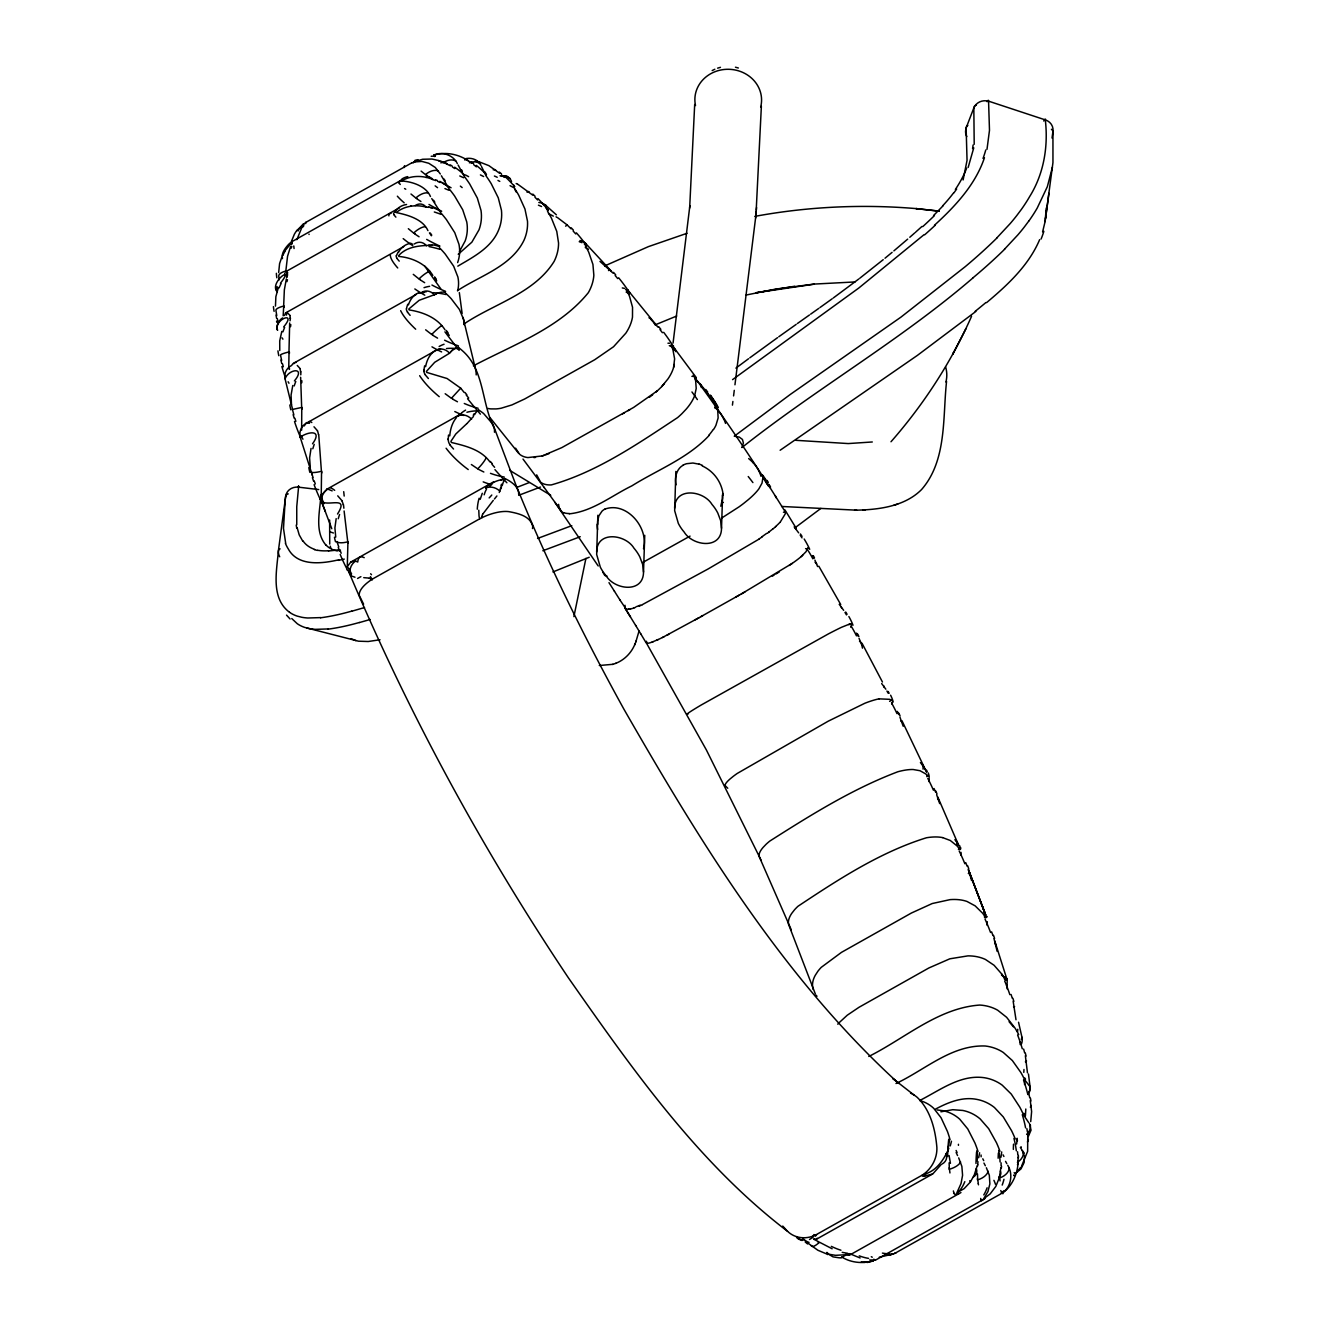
<?xml version="1.0" encoding="UTF-8"?>
<svg xmlns="http://www.w3.org/2000/svg" width="1329" height="1329" viewBox="0 0 1329 1329"><rect width="100%" height="100%" fill="white"/><g stroke="black" fill="none" stroke-linecap="round" stroke-linejoin="round"><path stroke-width="1.5" d="M278.658 272.595L279.588 263.591L282.612 254.852M448.272 438.753L448.504 435.032M288.742 368.548L289.008 353.431M1003.445 1192.179C1012.931 1185.568 1019.426 1170.068 1017.881 1157.144M478.789 510.22L479.021 515.851A14.901 13.589 -20.7 0 0 479.404 517.795L479.786 518.759L373.848 578.265A17.31 6.745 -23.9 0 0 371.921 579.411L371.804 579.494A29.022 11.911 -23.4 0 0 359.279 595.475L363.614 604.18M1016.004 1019.775L1013.163 1001.269M283.625 307.547L283.177 315.82M644.748 535.321L643.518 572.051C643.419 593.515 614.629 589.926 606.157 575.806A45.767 41.913 1.9 0 1 600.326 567.151L596.671 554.492L597.851 515.253M722.66 493.557L721.514 528.244C721.398 549.724 692.608 546.136 684.136 532.015A45.767 41.913 1.9 0 1 678.305 523.344L674.667 510.685L675.846 471.463M694.685 104.476L689.651 208.155M761.367 106.353L756.018 214.002M301.65 430.131L301.749 408.95M1046.239 208.005L1045.109 221.561L1042.601 231.877M1027.467 1072.835L1025.357 1055.691M424.001 369.977L423.984 371.057M675.78 351.637L674.467 348.431M946.564 381.357C942.626 417.306 947.062 460.432 921.529 489.587C906.295 504.887 883.652 508.907 862.953 509.954M1001.053 1165.55L1001.119 1162.858M1024.543 1084.547L1024.775 1079.929A119.494 105.938 -3.5 0 0 1020.871 1072.52L1012.366 1060.559L1003.279 1052.452A38.657 34.272 -3.5 0 0 985.287 1046.006C951.63 1044.694 924.918 1069.978 895.995 1083.517M300.636 377.27L301.666 407.455L292.596 409.415L285.054 378.815C288.875 368.714 306.285 366.771 294.407 380.925M300.786 374.828L300.902 371.721M807.733 547.963L806.072 551.651L801.022 556.735A38.391 4.303 -30.8 0 1 792.25 563.38L741.3 593.98M329.625 520.021L329.742 544.109M305.703 223.604L305.803 222.358L303.627 224.418M321.95 499.355A119.494 72.364 -19.3 0 1 321.203 498.142L321.535 472.742M596.638 552C596.738 530.52 625.544 534.108 633.999 548.229A45.767 41.913 1.9 0 1 639.83 556.901L642.655 564.41L643.518 572.051M674.617 508.193C674.733 486.73 703.523 490.318 711.995 504.439A45.767 41.913 1.9 0 1 717.826 513.094L720.634 520.603L721.514 528.244M734.954 384.795L755.852 215.763M756.351 210.132L756.583 207.54M689.867 205.679L673.072 343.032M755.653 218.089L756.234 211.527M406.558 308.826L406.674 307.863A31.614 21.463 12.6 0 1 406.824 307.149L407.737 304.258M1000.903 1167.593L999.292 1177.826L995.786 1186.481L990.205 1193.857L983.526 1198.908L987.945 1191.581L989.872 1183.857L989.324 1175.268L986.367 1167.776M974.207 144.313L973.825 108.014A11.596 10.649 -5.1 0 1 988.411 101.237M284.639 274.438L284.805 273.126M290.453 318.046L290.038 320.804M732.429 405.129L732.894 401.458M733.575 395.909L734.272 390.344M1001.269 1192.877L1004.242 1190.601M285.22 499.588L283.492 528.394L285.669 543.179M320.92 494.554C320.173 511.1 314.093 531.284 326.07 545.289M978.011 1161.712L977.646 1163.988M318.727 489.57L298.643 487.178A11.596 10.416 5.3 0 0 285.768 495.75L278.409 550.588C276.814 570.623 270.418 598.033 289.506 612.27M1052.036 138.05L1052.967 131.222A11.596 10.748 -6 0 0 1045.308 119.892L988.46 101.12M1045.109 221.561L1052.95 162.587L1052.95 131.239M1045.508 218.637L1048.913 193.32M348.613 568.48A119.494 57.18 -22.2 0 1 347.284 566.652L347.899 543.229M515.602 448.172L519.423 454.069A38.391 20.716 -37.7 0 0 527.862 457.575L542.249 455.947L561.802 447.624L633.584 407.455L657.373 390.792A44.837 24.188 -37.7 0 0 661.742 386.54L667.989 378.881A38.391 20.716 -37.7 0 0 673.57 367.502L674.617 358.88L672.906 349.643A119.494 64.506 -37.7 0 0 670.962 344.892M285.336 498.674L285.735 495.916M282.462 255.816C281.299 249.055 300.105 232.957 284.871 250.816M1052.435 167.172L1047.335 186.691L1037.268 207.972A175.843 58.941 -34 0 1 1029.045 220.747M289.672 322.997L288.974 351.936A12.16 1.445 -11.7 0 0 280.519 355.142L281.665 360.425M973.758 147.835L968.16 167.437M500.385 488.823L500.535 487.909M500.302 489.305L499.255 492.527M674.252 364.445L673.57 367.502M1030.723 1121.593L1031.62 1111.576L1030.257 1100.495M298.261 487.062L298.493 486.065M585.923 558.363L573.895 616.623M284.556 315.488L285.502 313.046M296.865 239.685L302.597 225.664M817.136 1238.263L816.455 1239.226L932.842 1173.856L940.965 1164.769M977.23 1165.666L974.19 1175.218L970.253 1182.145L964.09 1188.674L956.847 1192.777L961.017 1183.607L962.578 1175.285L961.864 1166.397L958.691 1157.891M424.632 365.824L424.051 369.163A31.614 23.889 16.9 0 0 423.918 369.96M336.171 518.626L334.908 527.912L335.739 537.099M986.998 149.313L989.49 130.308L988.543 100.506M480.201 499.339L482.294 493.275M396.507 255.683L396.756 254.869A31.614 18.623 9.9 0 1 397.055 254.304L398.251 251.895M500.917 486.165L501.498 484.188M311.052 448.421L309.607 457.924L310.288 467.443M625.012 605.276L624.896 607.868L630.478 616.938M290.387 243.938L294.373 234.236A41.78 38.774 40.4 0 1 296.832 230.449M639.033 631.076L635.877 641.807M286.333 278.957L284.356 289.855L283.642 306.069A12.16 3.173 -9.2 0 0 275.967 310.621L276.764 315.621M287.645 274.721L286.898 277.047M292.779 385.51L291.068 395.062L291.483 404.73M321.203 498.142L322.299 494.936M643.502 548.711C649.034 527.962 626.69 501.216 605.011 509.073M694.702 395.527L696.213 388.467L695.682 381.141A110.473 52.396 -36.4 0 0 694.585 377.286A5.798 2.758 -36.4 0 0 691.911 376.389M281.798 331.436L279.721 340.872L279.771 350.507M948.806 1148.322L948.109 1150.133M963.11 179.947L967.047 160.36L966.133 127.933L973.808 107.998M337.533 514.024C349.245 495.401 328.479 506.731 321.485 501.515M984.457 157.719C975.37 184.847 955.119 206.327 934.47 225.249M312.531 443.803C322.714 429.832 308.959 431.177 300.321 437.058A12.16 12.127 14.3 0 1 306.135 423.32L436.128 350.308A12.16 10.682 66.6 0 1 449.567 353.215L451.079 351.271M615.626 663.387C624.497 660.031 631.607 652.639 635.063 643.851M472.144 417.821L467.011 423.519M634.631 644.947L636.292 640.728M278.376 287.513L275.867 296.683L275.468 306.102M720.783 506.216L722.461 498.923A29.687 28.723 -11.1 0 0 722.478 495.252M947.444 1151.429C942.876 1160.898 936.247 1170.301 925.798 1173.789M1039.643 239.652C1028.746 265.418 1007.581 285.021 986.583 302.63M890.995 441.76C923.871 404.249 951.365 361.903 971.565 316.269M290.669 246.247L287.546 256.281L285.835 271.016A12.16 4.801 -6 0 0 278.874 276.897L279.107 279.904M283.625 326.967C297.729 310.172 273.226 319.575 277.645 330.306M646.492 641.259L646.874 643.319A38.391 4.303 -30.8 0 0 652.124 642.073L658.204 639.531A44.837 5.034 -30.8 0 0 662.506 637.488L699.021 617.703M298.095 230.98L298.51 230.1M1029.344 1091.558L1030.208 1087.969L1028.463 1073.998M347.284 566.652L350.756 562.101L355.125 560.971A37.262 11.961 -69 0 1 355.607 561.054L357.734 562.034A48.874 11.629 64 0 1 364.196 557.665M322.847 493.707L327.299 489.122M304.191 425.961L305.869 423.569M965.884 328.828L952.777 354.162L954.072 351.653M742.08 447.258L743.393 442.956L742.429 439.434L739.273 437.108L734.289 436.194L790.306 394.431L900.929 317.149L965.17 266.714A224.368 75.205 -34 0 0 997.016 237.891M473.29 415.163L474.187 413.668M291.466 244.652L292.23 243.307M1029.227 1091.79L1027.915 1093.684M280.419 283.227C295.686 263.973 268.807 282.246 277.13 291.715M714.769 407.754L715.517 406.408A2.027 1.661 69.1 0 0 714.952 404.481M483.108 513.675L493.275 500.402M987.082 101.702L988.145 100.323M298.975 229.252L303.627 223.82L296.899 230.498M1021.32 1039.477L1021.951 1037.218L1018.546 1022.25M1021.636 1165.982L1027.633 1151.329L1027.749 1134.601M849.414 1255.091L847.221 1255.124M956.664 189.017L953.724 193.12M459.452 251.546L465.167 240.931A38.657 37.445 33.1 0 0 466.761 221.96L462.725 209.783L454.634 196.044A119.494 115.739 33.1 0 0 449.003 188.718L441.378 175.777M1029.011 220.764L1024.343 226.993A150.675 50.502 -34 0 1 1017.864 234.884L1004.491 249.237M394.779 211.843L396.407 209.999A50.236 27.527 49.4 0 1 406.574 204.483M873.369 1260.839L867.604 1262.434A41.78 27.411 80.6 0 1 864.398 1261.852M629.281 293.227L628.85 291.383M496.896 495.966L494.454 498.99M1020.672 1167.344L1019.808 1168.44M1028.148 1136.876L1031.055 1130.132L1029.56 1123.852M449.567 353.215L434.716 362.285L426.459 371.339A2.01 1.495 -29.5 0 0 426.974 372.485L447.076 378.516L460.698 388.168L451.411 398.285L445.182 393.733M292.197 241.496L402.255 179.598L400.278 180.86M1019.376 1168.972L1018.512 1169.985M664.417 383.549L661.742 386.54M709.404 435.148C688.223 458.173 657.938 469.552 631.906 485.833C611.523 495.75 592.485 511.466 569.277 513.841M780.106 522.33L785.173 514.007A110.473 20.749 -31.8 0 0 785.406 512.114A550.804 122.202 60.7 0 0 694.585 377.303M1017.134 1171.514L1016.17 1172.892L1021.037 1168.855L1024.161 1162.41L1024.443 1156.18L1022.217 1150.482M942.942 205.929L933.556 215.531M486.231 487.344L489.055 484.769M996.85 237.891L1010.223 223.538A150.675 50.502 -34 0 0 1016.702 215.647L1021.37 209.417A175.843 58.941 -34 0 0 1029.61 196.642C1043.88 173.85 1048.382 146.389 1045.308 119.892M455.614 417.854L457.641 416.043A12.16 10.632 48.5 0 1 471.596 419.183M451.976 350.308L453.189 349.328M921.944 226.462L915.731 232.043M802.749 555.223L801.022 556.735M565.622 226.163L567.184 224.95L571.021 228.821M914.884 232.791L909.8 237.26M924.12 234.635L858.75 288.061L732.561 379.629M813.082 1237.299L809.494 1239.475M655.828 392.155L657.373 390.792M775.804 526.517L773.229 528.726M907.674 239.12L893.869 250.882M466.712 423.752L455.781 434.018L450.963 441.261A2.01 1.678 -31.8 0 0 451.611 442.524C465.515 445.896 481.048 449.567 489.936 461.927M972.811 278.043C900.265 340.457 816.82 388.218 741.931 447.541M1003.76 1191.914C1011.352 1185.584 1013.03 1173.54 1007.731 1165.284M892.091 252.36L884.998 258.225M883.22 259.67L859.88 278.16M820.857 508.442L794.858 527.895M433.636 155.194C441.992 151.008 453.388 155.061 457.309 163.533M975.851 311.451L917.459 355.341L780.14 450.249M652.672 394.763L649.383 397.255M858.883 278.924L833.183 298.061M767.431 533.245L768.943 532.115M735.901 368.133L748.543 358.747M749.805 357.817L777.531 337.666M984.988 1198.492L982.513 1199.954M832.12 298.826L819.976 307.531M778.777 336.769L796.171 324.392M818.83 308.345L810.657 314.142M458.239 254.271L471.861 242.177L479.005 229.834A38.657 37.661 71.4 0 0 481.032 210.53L477.344 198.071L469.685 183.967A119.494 116.42 71.4 0 0 464.319 176.441L458.123 165.029M797.383 323.528L809.477 314.973M458.389 415.495L461.595 413.568M792.25 563.38L789.227 565.456M760.836 475.998L761.916 475.284M759.308 538.959L708.207 568.912L642.488 604.562M435.414 294.324L436.361 293.742M435.264 294.423L419.183 300.288L408.883 308.943A2.01 1.263 -27.6 0 0 409.266 309.939C422.971 312.099 437.241 317.664 445.032 329.858M683.006 465.283C676.328 469.12 674.517 477.776 676.062 484.852M868.784 1056.455C904.949 1038.431 938.241 1007.914 979.822 1005.056A38.657 31.398 -10.9 0 1 997.647 1010.19L1006.601 1017.283L1014.924 1027.948A119.494 97.034 -10.9 0 1 1018.728 1034.61M779.326 571.885L775.87 574.012M1005.538 979.722L1006.784 978.958L1007.116 979.855A52.894 2.841 55.5 0 1 1006.684 979.49M416.426 294.307L292.978 363.614L291.566 365.492A12.16 11.895 -15 0 0 285.054 378.815M772.365 576.138L774.126 575.075M721.647 518.061L739.007 506.881A44.837 11.762 -32.9 0 0 743.841 503.276L748.377 499.604A38.657 10.134 -32.9 0 0 758.909 488.806L762.015 483.141L762.946 477.659A119.494 31.348 -32.9 0 0 762.514 475.068M457.824 266.149C473.523 256.846 491.73 247.626 498.79 229.585A38.657 36.946 -77.1 0 0 501.448 210.264L498.259 197.805L491.232 183.701A119.494 114.211 -77.1 0 0 486.215 176.159L481.53 166.607M628.102 410.661L629.929 409.598M622.553 413.851L624.414 412.787M434.948 350.906L433.786 351.604A50.236 29.304 61.7 0 0 425.612 366.605M735.651 597.153L745.021 591.87M305.604 222.508L411.807 162.836M285.735 271.681L399.414 207.822M285.818 312.83L403.7 246.629M457.425 290.669C480.334 275.535 511.2 266.564 524.041 240.184A38.657 35.335 -60.1 0 0 527.497 221.195L524.955 209.002L518.725 195.23A119.494 109.211 -60.1 0 0 514.19 187.887L510.054 185.678M326.668 489.338L459.701 414.631M351.039 561.918L493.408 481.962M500.933 480.367L504.555 478.34A119.494 57.18 -22.2 0 1 509.256 480.882C512.778 483.108 516.283 485.866 517.928 489.803C548.561 565.041 584.644 637.986 623.866 709.105C700.881 843.234 783.529 978.343 898.72 1083.451L892.839 1078.517L913.97 1094.98M690.05 536.102L642.621 562.549M700.898 616.673L702.775 615.609M739.422 595.027L695.316 619.779M910.564 1093.136A38.225 33.806 -54.9 0 1 917.193 1097.322C930.566 1110.18 935.334 1129.451 936.879 1147.442A29.039 25.666 -54.8 0 1 924.004 1173.922A17.493 15.466 -54.9 0 1 921.977 1175.285L816.023 1234.791A17.31 15.151 -53.3 0 1 813.846 1235.82A29.022 25.666 -54.9 0 1 787.532 1231.302C698.024 1162.925 632.322 1069.097 568.33 977.729C482.377 849.214 407.986 712.826 348.132 570.224M849.165 1255.357L960.95 1192.578M984.041 1199.157L875.778 1259.958L869.598 1259.975M890.314 1254.775L894.284 1253.662L1001.235 1193.641M920.216 1100.246C940.234 1090.096 960.485 1074.364 984.224 1077.703A38.657 36.298 9.1 0 1 1002.199 1085.145L1011.253 1094.049L1019.725 1107.04A119.494 112.217 9.1 0 1 1023.612 1115.031L1028.895 1122.889M463.987 323.944C493.873 303.76 534.241 293.493 554.16 261.364A38.657 32.843 -50.8 0 0 558.562 243.057L556.768 231.396L551.502 218.305A119.494 101.519 -50.8 0 0 547.515 211.344M932.443 1174.088L924.801 1175.966M667.141 635.162L668.753 634.315M935.516 1109.1C948.042 1102.439 962.246 1096.541 976.699 1099.365A38.657 37.445 33.1 0 1 994.424 1107.489L1003.295 1116.941L1011.519 1130.614A119.494 115.739 33.1 0 1 1015.273 1139.003M712.178 70.553L714.819 69.241M662.506 637.488L664.018 636.741M306.517 423.037L309.474 423.27M604.662 265.933L648.419 246.629L687.076 233.273M656.875 640.129L658.204 639.531M655.047 324.907L676.694 316.036M552.93 571.952L589.212 557.266M436.975 349.942L440.53 348.68M542.83 550.754L580.241 536.717M816.405 1239.243L814.062 1238.877M537.564 538.461L571.786 525.669M516.566 487.494L529.175 482.61M549.193 453.521L545.687 454.834M518.692 495.318L540.488 487.045M652.124 642.073L653.22 641.658M599.296 665.513L612.951 664.301M413.336 162.138L415.628 161.457M958.923 1193.542L955.9 1194.256M473.373 365.84C513.127 344.809 559.509 328.246 588.365 292.629A38.657 29.537 -45 0 0 593.847 275.286L592.933 264.421L588.764 252.327A119.494 91.319 -45 0 0 585.391 245.931M612.603 664.434L615.958 663.271M634.083 607.851L635.362 607.419M418.934 293.227L421.559 292.496A12.16 10.449 83.6 0 1 434.4 294.938M894.002 505.17L897.756 504.023M542.249 455.947L543.96 455.415M364.528 607.552L351.67 611.257M370.193 619.48L359.312 622.587M717.594 68.161L720.468 67.33M940.915 1111.792L952.727 1109.698L962.861 1110.463A38.657 37.661 71.4 0 1 980.154 1118.918L988.676 1128.67L996.468 1142.691A119.494 116.42 71.4 0 1 999.956 1151.279M841.523 1257.334L846.723 1254.692L835.509 1255.324L826.356 1253.812L817.867 1250.257L807.434 1242.748M584.195 243.888L586.006 243.805A12.16 12.044 -51.1 0 0 579.942 240.499M464.917 158.849C470.831 157.138 478.473 159.48 480.982 165.46M746.101 295.038L775.704 289.091L814.245 284.074M687.874 714.288L687.276 713.906A38.657 1.578 -28.8 0 1 693.539 709.636L697.094 707.46A44.837 1.827 -28.8 0 1 701.164 705.034L828.399 633.9A38.657 1.578 -28.8 0 1 841.456 627.321L850.062 623.866A119.494 4.867 -28.8 0 1 851.092 623.733M500.02 175.744L506.831 176.043L510.701 179.531M338.779 559.791C322.415 563.629 297.762 566.835 288.177 548.744A238.29 85.621 -31.9 0 1 285.419 543.328M380.028 639.764L368.199 641.508L358.465 641.193L304.839 627.454A175.843 58.941 -34 0 1 297.164 623.617L291.765 618.55M422.506 292.297L426.393 291.699M630.66 608.782L628.75 609.114M879.117 698.855L889.832 699.336A119.494 23.025 -26.8 0 1 891.526 700.466M1013.529 1006.767L1014.592 1006.634M432.839 275.435C425.712 263.674 412.206 257.693 398.949 256.447A2.01 1.013 -25.9 0 1 398.683 255.617C406.109 247.144 418.253 245.682 428.835 245.383M754.756 216.394C807.816 206.593 862.172 204.068 915.947 208.587L917.508 208.753M794.592 286.267L756.151 292.729L815.209 284.024L855.045 281.947M338.064 549.957L328.496 551.003M872.306 441.976L848.284 443.57L795.921 440.314M533.926 457.591L535.537 457.409M432.556 156.207L431.177 156.274M411.409 244.204L412.854 244.071M320.738 617.603L307.83 618.002A150.675 50.502 -34 0 1 301.633 617.237L297.198 616.108A175.843 58.941 -34 0 1 289.523 612.27M328.379 628.933L315.471 629.348A150.675 50.502 -34 0 1 309.258 628.584L307.115 628.102M873.386 1260.772C862.92 1263.896 851.175 1262.866 841.789 1257.035M433.619 156.091L435.181 156.025M888.453 1254.709L893.287 1254.028L879.266 1257.201M781.602 506.465L856.723 510.186M854.597 510.27L865.212 509.871M433.669 155.26C446.627 151.024 461.329 154.745 471.828 163.351M430.197 245.284L431.991 245.383M722.062 502.462L723.375 502.462M363.747 577.65L369.246 578.115M937.128 1109.948L943.075 1110.712A38.657 36.946 -77.1 0 1 959.737 1119.184L967.761 1128.936L974.921 1142.957A119.494 114.211 -77.1 0 1 978.044 1151.562M864.398 1262.417L861.292 1261.869M542.88 204.217L545.388 205.048L556.386 214.833M939.221 211.128L915.947 208.587L939.071 211.161M415.229 205.546A12.16 9.187 -72.1 0 1 425.961 207.042L428.719 207.374M875.446 1259.975L873.668 1259.244M475.101 161.058L477.56 161.474M286.217 271.631L287.712 272.727M802.135 1240.505L798.48 1239.11L796.353 1236.668M336.951 550.87L332.549 549.724M354.976 577.218L351.487 576.005L349.328 572.782M847.786 1253.347L842.204 1252.35M317.481 550.439L314.458 549.691M942.66 837.619L950.268 840.476L956.897 845.792A119.494 57.18 -22.2 0 1 959.721 849.381M292.413 409.398L293.859 414.847M425.961 207.042C415.994 204.384 404.348 205.879 396.241 212.54C405.794 214.617 422.506 218.371 427.938 230.631M479.154 161.839L488.922 165.66L499.521 173.235M430.28 207.689L432.324 208.321M735.452 67.214L738.359 67.995M355.856 640.628L350.956 638.618M699.071 464.17L692.924 463.024L686.611 463.705A13.622 11.712 -15.5 0 0 682.973 465.25M727.76 788.247L724.953 785.422A38.657 7.442 -26.8 0 1 730.053 778.96L733.342 776.286A44.837 8.639 -26.8 0 1 737.213 773.461L828.2 721.198L864.913 703.224A38.657 7.442 -26.8 0 1 879.117 698.838M329.658 531.733L333.446 532.995M425.878 177.455A12.16 8.173 -64.5 0 1 432.905 179.565L435.995 180.644M860.145 1257.982L849.53 1253.612M984.158 912.591L985.553 914.601M516.167 183.535L517.23 184M432.905 179.565C422.987 175.162 410.727 175.245 401.408 181.043C410.08 181.259 425.778 185.329 430.463 196.526M483.839 472.011L478.988 469.586A36.78 34.986 60.7 0 1 477.809 468.722M437.739 181.375L439.982 182.505M832.153 1248.778L819.478 1242.216A12.16 3.954 -50.9 0 1 811.238 1245.805M517.762 184.233L532.863 195.23M813.68 1239.209L818.215 1241.519M457.458 401.773L452.641 399.099M440.331 173.983L435.281 167.471L428.785 163.284L421.908 161.424L413.784 161.955L422.589 159.264L431.975 159.031L440.597 161.025L450.481 165.843M556.07 216.826L557.084 217.375M437.573 338.147L432.855 335.307M509.671 470.316L550.738 495.318M954.886 839.646L957.661 843.217M557.582 217.657L567.184 224.95M424.665 282.695L420.097 279.788M419.067 236.778L414.714 233.904M599.977 261.398L613.084 273.159M430.181 177.787L426.393 175.295M452.375 166.972L454.784 168.567M420.928 201.51L416.841 198.785M287.911 313.295L290.121 315.488M922.01 1175.301L922.044 1175.318A13.24 6.579 -51.4 0 0 923.107 1176.381M332.167 490.883L327.665 489.055A12.16 12.077 -54.1 0 0 322.249 503.043M585.591 243.406L611.506 271.382M471.363 464.519L477.742 468.838A12.16 2.459 -48.3 0 0 486.231 457.658M473.838 164.829L476.38 166.839M920.416 762.564L924.153 767.464M439.55 161.357L438.52 160.56M695.366 379.463L698.522 382.237L695.781 379.795M425.645 329.808L431.659 334.459A12.16 1.096 -44 0 1 441.76 325.539M648.984 317.731L649.848 318.445M421.11 171.109L425.463 174.614A12.16 7.725 -38.9 0 1 438.504 170.976M297.247 365.442L300.155 368.631M413.269 274.355L418.967 278.94A12.16 2.874 -42.4 0 1 429.865 271.282M400.278 184.482L398.982 183.169M410.977 194.017L415.827 198.004A12.16 6.23 -39.8 0 1 428.22 193.037M408.335 228.704L413.635 233.073A12.16 4.602 -41 0 1 425.313 226.744M501.598 175.013L504.223 177.405M828.548 1254.177L833.034 1256.869L838.599 1257.716A41.78 25.367 89.1 0 0 841.539 1257.832M650.662 319.159L658.005 327.15M545.588 205.198L545.903 205.53A12.16 11.695 -40.8 0 0 538.826 202.506M881.659 683.538L885.828 689.186M313.993 426.792L317.598 430.878M693.223 375.027L696.246 378.233M395.892 217.142L394.148 215.165M534.972 197.273L537.614 199.948M787.532 1231.302L782.748 1226.069M337.732 495.833L341.985 500.701M453.538 449.019L450.016 445.032M290.071 618.982L286.532 615.128M399.215 261.132L396.922 258.441M1029.41 1085.793L1030.174 1087.604M428.387 378.516L425.23 374.861M410.129 315.355L407.405 312.149M761.002 860.013L706.413 750.021L646.525 643.219M839.214 604.33L843.666 610.327M699.569 383.3L704.686 389.48M573.148 231.063L575.773 233.954M699.918 383.666L701.214 385.128A12.16 4.801 -40.8 0 1 701.28 387.503M370.625 573.746L371.489 574.709M794.161 526.849L798.663 532.846M494.604 467.293L492.012 464.336M615.161 275.535L617.703 278.575M460.698 388.168L464.236 392.537M1028.912 1085.228L1024.775 1079.929M489.952 417.555L518.509 453.172M468.705 398.069L466.213 394.995M656.476 325.323L628.683 291.167M659.998 329.609L662.423 332.715M673.122 346.553L696.296 377.635M791.253 929.768L758.975 856.092A38.657 13.14 -24.6 0 1 763.045 847.47L766.085 844.297A44.837 15.234 -24.6 0 1 769.773 841.091C810.607 815.109 852.504 788.894 897.906 771.734A38.657 13.14 -24.6 0 1 913.139 769.508L920.017 770.72L925.732 773.927A119.494 40.601 -24.6 0 1 928.041 776.319M449.252 335.406L446.893 332.316M816.139 995.172L816.986 996.285M522.995 459.053L544.375 487.76M796.702 1237.449L796.752 1237.532A12.16 11.064 -38.5 0 0 803.696 1239.907M705.5 390.394L708.806 395.029M544.076 487.328L549.757 495.185M1002.049 974.373L994.092 965.286L985.437 959.455A38.657 27.743 -15.8 0 0 967.994 955.867L949.836 958.807L928.888 967.961L858.983 1007.299L847.271 1015.206L838.964 1022.848A44.837 32.178 -15.8 0 0 837.785 1024.227M436.709 280.868L434.533 277.827M302.746 541.136L299.208 534.873L297.164 527.796M549.475 494.77L561.901 511.781A38.724 15.765 -35.4 0 0 563.579 512.844M554.874 502.329L598.2 565.971M706.563 391.905L715.052 404.348M431.41 235.781L429.45 232.891M763.328 476.015L767.797 482.709L766.6 480.816M800.191 535.122L802.002 537.896M768.943 484.454L770.554 486.979M608.981 582.65L614.496 591.305M431.742 198.586L440.663 212.69A119.494 112.217 9.1 0 1 446.428 219.634L454.767 232.675L458.97 244.32A38.657 36.298 9.1 0 1 457.641 262.594M614.347 591.106L619.846 599.794M619.696 599.612L625.959 608.898A38.591 7.243 -31.8 0 0 628.65 609.164M844.978 612.42L846.507 614.928M784.907 509.887L796.32 528.46M624.929 607.951L635.76 625.594M635.578 625.278L641.027 634.298M815.375 994.042L788.496 924.187A38.657 18.506 -22.2 0 1 791.652 913.488L794.493 909.833A44.837 21.463 -22.2 0 1 798.015 906.245C838.184 879.565 880.213 852.088 926.512 837.752A38.657 18.506 -22.2 0 1 942.66 837.602M1021.436 1149.203L1020.356 1147.425M629.547 292.38L629.597 292.48A12.16 12.127 26.2 0 0 625.594 289.589M640.86 634.033L646.16 642.887M350.491 574.942L350.59 575.092A12.16 11.745 -41.3 0 1 355.607 561.071M886.925 691.03L888.154 693.206M818.797 566.171L840.725 604.512M1030.324 1125.015L1030.39 1125.131A12.16 10.615 -20.5 0 1 1026.619 1134.418M1006.801 1163.623L1005.555 1161.363M812.567 555.622L813.863 558.047M768.694 484.504L770.371 487.793A12.16 10.715 -20.4 0 0 767.747 485.434M861.989 643.203L882.456 682.026M925.001 768.993L925.914 770.77M560.157 509.771L559.11 507.296M985.337 1165.749L983.958 1163.074M856.507 633.119L857.903 635.943M814.91 560.107L817.601 566.569M901.976 720.75L926.678 772.398M957.561 1155.565L956.132 1152.525M897.341 711.397L898.786 714.553M958.259 844.413L958.857 845.742L937.742 796.918M859.032 638.319L861.74 644.93M348.663 571.42L348.231 570.49M300.188 437.025L299.872 436.161M934.054 788.546L935.516 791.968M899.949 717.178L903.205 726.265M511.532 181.591L511.1 180.545M775.305 495.634L775.986 497.677M965.734 862.637L967.163 866.242M341.188 553.229L340.041 550.289M936.663 794.775L939.686 803.596M968.26 869.199L986.151 916.262M331.785 528.726L320.887 499.887M981.633 904.468L985.238 913.92L968.426 869.814L985.653 914.834M321.352 501.183L325.372 511.565M991.633 931.862L992.962 935.583M315.305 483.989L314.225 480.965M338.779 546.933L336.885 541.518A12.16 3.887 -17.1 0 0 347.749 541.85L344.111 510.984M969.057 871.442L971.565 880.529M330.855 548.113L330.223 546.136M299.972 436.493L313.063 477.526M464.137 324.758A38.657 31.398 -10.9 0 0 463.539 319.259L459.419 309.458L451.229 298.726A119.494 97.034 -10.9 0 0 445.531 293.111M1011.087 994.507L1012.283 998.278M295.852 421.343L294.888 418.286M993.976 938.59L997.149 951.348M994.707 940.866L1007 979.473M312.315 475.217L311.351 472.044A12.16 2.126 -15.6 0 0 321.419 471.297L318.711 434.417M953.823 1192.777L953.391 1190.934M1023.629 1049.063L1024.626 1052.751M283.326 366.804L282.496 363.797M813.165 989.407L812.8 988.028A38.657 23.407 -19.3 0 1 815.225 975.37L817.883 971.266A44.837 27.145 -19.3 0 1 821.272 967.329L841.473 952.361L911.378 913.04L932.227 903.537L950.069 899.633A38.657 23.407 -19.3 0 1 966.964 901.444L975.154 905.863L982.546 913.156A119.494 72.364 -19.3 0 1 985.802 917.89M536.683 474.852L540.554 482.095A38.657 18.34 -36.4 0 0 551.286 484.919C597.053 472.011 638.053 443.67 677.591 417.605A44.837 21.264 -36.4 0 0 682.076 413.502L686.146 409.182A38.657 18.34 -36.4 0 0 694.718 395.51M861.956 645.711L862.455 648.153M1028.945 1094.132L1029.726 1097.704M278.027 321.718L277.379 318.827M980.852 1199.589L980.686 1198.426M463.024 317.398L475.716 370.01A38.657 27.743 -15.8 0 1 476.197 374.911M558.878 506.366L558.595 504.356M1026.885 1128.653L1027.417 1131.992M603.001 572.45L604.745 575.374A38.657 10.134 -32.9 0 0 606.938 576.038M343.463 504.571L343.879 508.21M462.127 313.494L459.336 292.596M949.953 1172.959L949.471 1169.221A12.16 5.382 -18.2 0 0 960.585 1161.928M978.227 1183.225L977.795 1179.82A12.16 6.961 -19.3 0 0 988.111 1171.231M1000.056 1180.9L999.724 1177.893A12.16 8.373 -20.1 0 0 1009.243 1168.091M1017.549 1151.745L1017.781 1154.801M296.749 524.772L296.749 506.681L298.66 486.115M977.662 1178.607L977.479 1173.856M949.321 1167.909L949.122 1162.825M448.272 439.666L448.371 440.863A12.426 10.283 -11.8 0 0 450.149 444.949M282.379 257.261L282.429 258.64M761.168 475.533A62.147 22.261 54.6 0 1 762.298 474.752M763.112 477.742A66.251 10.765 73.1 0 1 767.215 484.437M804.178 539.009A66.234 18.074 46.1 0 1 809.71 549.326M808.165 548.744A62.147 23.258 56.5 0 1 805.573 548.661M806.653 550.189A62.147 22.792 60 0 1 807.949 548.296M808.198 550.754A66.251 12.941 73.5 0 1 812.866 558.844M795.772 528.743A12.16 7.891 -38.8 0 1 795.988 529.341M800.44 533.959A52.894 10.2 49.6 0 1 802.018 536.351M763.81 478.39A67.879 11.23 73.5 0 1 767.082 483.789M767.066 480.4A52.878 6.429 70.1 0 1 768.012 481.995M633.9 608.001A39.255 7.476 -32.1 0 1 630.494 608.915M640.229 605.16A43.109 7.758 -31.3 0 1 636.126 606.772M642.256 604.811A44.555 8.572 -32 0 1 639.249 606.09M762.431 536.683A44.555 8.373 -31.8 0 1 759.141 538.909M766.65 533.378A43.109 7.642 -32.1 0 1 762.032 536.667M772.98 528.792A39.255 7.376 -31.8 0 1 768.727 532.148M779.841 522.463A38.591 7.127 -32 0 1 775.505 526.633M783.446 512.263A5.798 1.096 -31.8 0 1 785.406 512.114M702.194 465.898A39.139 37.511 -33.5 0 1 723.192 495.152M699.104 464.087A29.687 26.779 -22.9 0 1 702.443 465.416M604.994 509.04A13.622 11.28 -1.6 0 0 601.987 511.2L598.881 515.835L597.685 521.118A29.687 24.753 9.7 0 0 597.734 524.274M597.601 529.507A39.139 33.458 27.4 0 1 597.103 524.224M713.573 429.483A38.724 15.715 -35.1 0 0 715.949 425.247L718.125 417.987L717.743 410.545A119.494 48.525 -35.1 0 0 716.547 406.807M713.191 429.566A38.259 15.267 -35.6 0 1 708.905 435.164M569.56 513.526A38.259 15.416 -34.5 0 1 563.795 512.662M663.686 332.333A66.234 24.736 49 0 1 672.54 345.125M672.524 347.052A62.147 17.642 41.3 0 1 669.301 345.656M667.955 343.214A62.147 18.756 44.5 0 1 669.617 343.264M671.444 346.437A66.251 6.711 71.3 0 1 674.235 350.457M841.124 606.539A12.16 9.187 -38.2 0 1 841.556 607.968M845.759 612.054A52.894 8.688 50 0 1 847.055 614.214M848.882 616.54A66.234 15.599 45.9 0 1 853.002 625.261M851.224 623.982A62.147 23.473 62.1 0 1 848.666 624.564M850.693 627.188A62.147 22.477 65.4 0 1 851.673 624.696M851.341 626.408A66.251 15.167 73.6 0 1 856.474 635.86M813.414 555.871A52.878 7.808 70.9 0 1 814.511 557.931M815.076 562.283A12.16 9.735 -20.6 0 1 816.77 563.994M883.702 685.814A12.16 10.283 -38 0 1 884.167 687.409M888.154 691.479A52.894 7.243 50.7 0 1 889.151 693.273M890.613 695.2A66.234 13.074 46 0 1 893.171 701.961M891.394 700.167A62.147 22.826 67.6 0 1 889.616 701.363M891.925 704.071A62.147 21.33 70.7 0 1 892.423 702.077M891.526 702.908A66.251 17.36 73.5 0 1 896.992 713.623M857.703 634.116A52.878 9.27 71.5 0 1 858.899 636.541M859.498 641.176A12.16 8.522 -20.1 0 1 860.993 642.704M922.459 764.59A12.16 11.147 -38.7 0 1 923.074 769.159M926.529 770.122A52.894 5.914 51.6 0 1 927.16 771.468M928.24 772.946A66.234 10.582 46.5 0 1 929.154 777.432M927.659 775.405A62.147 21.347 72.9 0 1 926.745 776.668M928.755 781.535A62.147 19.37 75.7 0 1 929.187 778.595M927.775 778.412A66.251 19.486 73 0 1 933.423 790.207M898.836 713.158A52.878 10.782 71.8 0 1 900.065 715.882M900.663 720.7A12.16 7.127 -19.4 0 1 901.942 721.996M956.415 840.941A12.16 11.745 -41.3 0 1 957.03 844.712M959.787 845.859A52.894 4.718 52.7 0 1 960.036 846.673M960.684 847.653A66.234 8.19 47.3 0 1 959.92 849.596M959.123 847.802A62.147 19.055 77.8 0 1 958.425 849.464M960.834 854.996A62.147 16.662 80.2 0 1 961.066 852.371M959.206 851.075A66.251 21.48 72.2 0 1 964.854 863.75M935.766 790.971A52.878 12.326 71.9 0 1 936.978 793.911M937.543 798.895A12.16 5.565 -18.3 0 1 938.623 799.908M984.756 912.99A12.16 12.077 -54.1 0 1 985.271 915.847M986.915 916.478A52.894 3.688 54 0 1 986.816 916.694M986.849 917.06A66.234 5.931 48.3 0 1 984.424 916.262M985.022 915.482A62.147 16.031 82.3 0 1 984.523 917.525M987.115 925.283A62.147 13.257 84.3 0 1 987.297 921.711M985.038 919.136A66.251 23.291 71.1 0 1 990.554 932.476M967.595 865.661A52.878 13.838 71.7 0 1 968.758 868.734M968.309 873.485A12.16 3.887 -17.1 0 1 970.12 874.515M1006.784 978.958A12.16 12.127 14.2 0 1 1006.585 985.885M1005.305 978.327A66.234 3.887 49.7 0 1 1001.451 974.888M1004.724 976.649A62.147 12.326 86.2 0 1 1004.375 979.008M1007.066 988.776A62.147 9.253 87.7 0 1 1007.199 985.105M1004.658 980.952A66.251 24.902 69.7 0 1 1009.857 994.657M1002.049 974.373A119.494 85.754 -15.8 0 1 1005.638 980.137M993.527 935.35A52.878 15.3 71.2 0 1 994.59 938.49M994.657 943.573A12.16 2.126 -15.6 0 1 995.654 944.005M1021.951 1037.218A12.16 11.895 -15 0 1 1021.453 1044.013M1013.446 1026.785A66.234 2.093 51.3 0 1 1009.093 1021.735M1017.765 1029.277A62.147 8.024 89.5 0 1 1017.532 1031.836M1020.174 1044.577A62.147 4.735 -89.4 0 1 1020.257 1041.903M1017.599 1034.975A66.251 26.231 68.1 0 1 1022.3 1048.814M1012.931 998.328A52.878 16.679 70.5 0 1 1013.844 1001.451M1029.892 1086.341A12.16 11.396 -19.4 0 1 1028.015 1094.647M1025.556 1079.148A52.894 1.827 58.7 0 1 1024.792 1078.018M1023.978 1069.48A62.147 3.273 -87.8 0 1 1023.795 1072.387M1023.513 1079.929A66.251 27.278 66.2 0 1 1027.599 1093.584M1025.323 1053.05A52.878 17.908 69.5 0 1 1026.054 1056.073M1026.486 1060.891A12.16 1.445 -11.7 0 1 1025.373 1061.821M1024.642 1114.632A52.894 1.678 60.4 0 1 1023.828 1113.337M1021.287 1147.309A62.147 1.861 -85.8 0 1 1021.121 1146.761M1025.805 1109.017A62.147 5.366 -85.4 0 1 1025.39 1116.044M1022.283 1114.682A66.251 28.009 64.2 0 1 1025.589 1127.872M1030.424 1098.153A52.878 18.988 68.3 0 1 1030.939 1101.01M1031.038 1105.412A12.16 3.173 -9.2 0 1 1030.307 1107.09M1023.446 1152.608A12.16 9.602 -20.5 0 1 1017.366 1162.277M1017.499 1140.747A52.894 1.761 62.2 0 1 1016.668 1139.285M1024.194 1153.123A66.234 1.362 57.3 0 1 1022.001 1150.034M1013.346 1149.402A62.147 7.21 -84.3 0 1 1013.512 1144.169M1017.167 1138.272A62.147 10.715 -84.4 0 1 1016.635 1144.053M1013.944 1138.405A66.251 28.407 62.1 0 1 1016.336 1150.848M1028.081 1132.541A52.878 19.902 66.8 0 1 1028.38 1135.182M1028.131 1139.136A12.16 4.801 -6 0 1 1027.383 1141.943M1014.858 1173.49A50.236 5.515 73.3 0 1 1014.177 1172.61M1003.91 1156.479A52.894 2.093 63.8 0 1 1003.046 1154.851M1014.077 1175.035A66.234 1.761 59.5 0 1 1013.761 1175.384M998.129 1158.224A62.147 12.659 -83.4 0 1 998.378 1153.04M1001.684 1151.911A62.147 16.064 -84 0 1 1000.97 1157.243M998.677 1150.499A66.251 28.441 59.9 0 1 1000.056 1161.945M1018.363 1155.383A52.878 20.583 65.2 0 1 1018.413 1157.725M1017.848 1161.197A12.16 6.296 -2.1 0 1 1017.433 1164.802M889.566 1253.696A50.352 23.955 43.4 0 1 882.406 1253.097M894.899 1252.915A12.509 1.462 -11.2 0 1 895.779 1253.23M1003.976 1179.272A50.352 18.274 85.6 0 1 1002.199 1185.069M1003.229 1193.292A50.236 3.655 76.1 0 1 1000.754 1190.535M999.408 1178.125A36.797 20.932 -56.3 0 1 999.292 1177.045M983.709 1160.632A52.894 2.641 65.4 0 1 982.795 1158.788M993.909 1180.335A66.234 1.778 61.7 0 1 995.338 1184.156M975.968 1163.49A62.147 18.091 -83.3 0 1 976.566 1152.027M979.606 1152.741A62.147 21.297 -84.2 0 1 978.676 1157.742M976.898 1150.698A66.251 28.142 57.7 0 1 977.164 1160.881M1001.534 1166.098A52.878 21.065 63.4 0 1 1001.335 1168.108M1000.421 1171.082A12.16 7.625 3 0 1 998.976 1177.162M868.568 1258.364A50.352 21.779 41.2 0 1 859.265 1255.855M872.273 1257.217A46.316 3.356 35.9 0 1 871.292 1256.702M987.098 1187.794A50.352 21.181 84.2 0 1 983.776 1194.904M981.732 1200.768A12.426 2.508 -47.8 0 1 981.483 1199.622M980.769 1200.153A31.614 4.253 -67.6 0 1 980.669 1200.037M978.493 1184.82A50.236 1.462 78.5 0 1 978.21 1183.607M977.496 1179.969A36.797 24.836 -57.6 0 1 977.347 1178.757M981.134 1156.811A60.17 2.791 87.9 0 1 981.051 1155.001M817.85 1241.834A37.262 19.337 20.1 0 1 819.096 1242.515M827.618 1252.832A12.16 10.183 -38 0 1 826.937 1252.383M807.617 1243.977A53.409 19.985 54 0 1 805.141 1241.901M827.734 1254.609A45.518 22.61 -27.7 0 1 826.837 1252.699M957.079 1152.509A52.894 3.422 66.9 0 1 956.116 1150.465M970.436 1181.248A66.234 1.412 63.9 0 1 969.788 1180.717M947.643 1156.496A62.147 23.341 -83.8 0 1 948.69 1139.617M951.464 1141.229A62.147 26.298 -85.2 0 1 950.268 1145.88M949.105 1138.986A66.251 27.51 55.7 0 1 948.225 1147.691M950.085 1139.833A119.494 109.211 -60.1 0 0 947.427 1131.428L941.065 1117.739L933.672 1108.27A38.657 35.335 -60.1 0 0 919.701 1100.545M977.994 1164.437A52.878 21.297 61.6 0 1 977.529 1166.081M976.283 1168.507A12.16 8.738 9.6 0 1 973.293 1177.145M840.941 1250.224A50.352 19.32 39.5 0 1 831.306 1246.353M846.34 1253.745A12.509 2.126 -7 0 1 848.749 1254.127M849.331 1254.51A46.316 6.163 38.7 0 1 848.716 1254.493M964.821 1181.664A50.352 23.822 82.1 0 1 958.408 1191.814M955.485 1194.754A12.426 4.253 -46.6 0 1 954.388 1193.376M953.773 1193.508A31.614 8.007 -66.7 0 1 953.624 1193.193M950.451 1163.34A50.236 1.03 80.6 0 1 949.105 1155.582M949.205 1169.321A36.797 28.225 -60.1 0 1 949.039 1168.008M958.442 1145.316A60.17 1.578 89.9 0 1 958.425 1144.286M324.176 503.558A66.749 5.798 50.7 0 1 322.199 499.322M320.372 499.521A66.766 26.165 71.6 0 1 314.109 484.653M327.432 488.806A37.262 7.625 -65.5 0 1 327.748 488.839M335.523 541.8A45.518 41.83 32.3 0 1 334.459 537.215M339.576 550.937A53.343 14.121 71.7 0 1 338.247 547.415M346.719 568.496A66.766 24.238 73.1 0 1 340.207 554.459M351.587 573.879A66.749 7.642 49.6 0 1 349.045 568.579M320.056 499.521A53.409 3.721 53.8 0 1 320.223 499.305M338.264 518.759A41.78 29.138 -63.4 0 1 339.593 514.473M504.189 477.011A62.147 39.438 36 0 1 490.467 473.34M506.881 482.776A66.251 7.21 49.7 0 1 494.936 469.635M502.196 485.7A66.234 20.284 74.7 0 1 504.854 479.154M493.674 482.294A62.147 41.631 38.5 0 1 504.937 479.038M491.664 484.686A60.17 39.255 37.5 0 1 483.191 481.879M473.041 417.156A52.894 19.354 67.8 0 1 473.606 415.711M474.603 414.648A66.234 22.543 73.8 0 1 478.54 410.046M466.911 412.256A62.147 38.607 33.7 0 1 478.938 410.794M478.158 408.285A62.147 36.033 32 0 1 464.286 403.484M480.4 414.15A66.251 5.382 50.9 0 1 467.559 398.717M478.473 409.83A119.494 72.364 -19.3 0 1 483.606 413.502L492.926 424.283L518.509 491.846A38.657 18.506 -22.2 0 1 518.626 494.139M492.295 463.705A52.878 9.187 49.9 0 1 490.351 461.445M330.207 487.743A50.352 8.04 56.5 0 1 334.692 490.351M341.835 500.883A12.509 8.722 -73 0 1 343.181 504.721M343.713 491.664A46.316 2.376 86.3 0 1 344.178 496.066M348.098 541.9A37.162 27.411 59.7 0 1 348.248 543.295M468.223 469.552A50.352 20.899 37 0 1 446.095 448.222M448.155 439.65A31.614 25.849 23.4 0 1 448.155 438.753M449.75 435.895A50.236 28.956 65.9 0 1 455.93 418.319M458.173 416.16A36.797 15.317 -2.7 0 1 458.937 415.612M461.313 413.153A60.17 41.731 61.4 0 1 465.582 410.113M306.368 422.605A37.262 2.99 -62.8 0 1 306.501 422.589M309.873 472.376A45.518 42.594 55.3 0 1 308.826 467.609M313.627 481.231A53.343 15.599 71.2 0 1 312.398 477.643M302.946 439.201A66.749 4.153 52.1 0 1 301.401 436.095M299.989 436.327A53.409 2.841 55.3 0 1 300.537 436.809M312.813 448.77A41.78 32.627 -67.1 0 1 314.242 444.384M463.904 415.479A60.17 36.165 33.1 0 1 454.8 411.541M452.724 398.949A36.78 34.62 37.3 0 1 451.511 398.152M451.279 351.637A52.894 20.184 66.3 0 1 452.109 350.574M453.355 349.793A66.234 24.587 72.5 0 1 458.555 347.251M446.478 348.53A62.147 34.903 30 0 1 459.169 348.779M458.455 345.889A62.147 32.012 29 0 1 444.6 340.191M459.136 350.374A66.251 3.788 52.3 0 1 444.933 331.851M458.638 347.583A119.494 85.754 -15.8 0 1 464.103 352.285C484.52 371.738 481.696 404.116 494.205 428.021A38.657 23.407 -19.3 0 1 494.471 432.224M466.844 394.779A52.878 7.725 50.5 0 1 465.017 392.504M308.61 421.758A50.352 8.356 60 0 1 311.817 422.522M317.432 431.078A12.509 7.625 -66.1 0 1 318.395 434.616M321.801 471.33A37.162 27.078 71.1 0 1 321.917 472.792M439.251 396.69A50.352 17.958 35.6 0 1 419.665 375.692M425.413 374.761A12.426 9.153 -13.1 0 1 423.835 371.09M436.959 350.457A36.797 10.615 -2.2 0 1 437.839 350.108M439.135 346.487A60.17 41.448 55 0 1 444.069 344.244M289.589 368.781A37.262 1.827 -60.7 0 1 289.307 369.412M290.818 409.83A45.518 42.295 80 0 1 289.838 404.98M294.191 418.236A53.343 16.961 70.4 0 1 293.144 414.665M299.905 435.895A66.766 27.776 69.8 0 1 294.506 421.492M288.974 383.234A66.749 2.758 53.6 0 1 288.111 381.755M294.224 385.942A41.78 35.434 -73.2 0 1 295.786 381.539M441.61 351.919A60.17 32.461 29.8 0 1 431.975 346.836M432.972 335.141A36.78 33.491 20.8 0 1 431.792 334.31M436.394 293.825A52.894 20.815 64.6 0 1 437.474 293.177L439.002 292.779A66.234 26.381 70.9 0 1 445.348 292.347M432.905 292.696A62.147 30.6 27.4 0 1 446.062 294.523M445.597 291.367A62.147 27.494 27 0 1 431.942 285.037M440.779 288.792A66.251 2.442 53.9 0 1 424.782 266.116M447.989 332.715A52.878 6.363 51.3 0 1 446.278 330.456M293.892 363.681A50.352 8.223 63.5 0 1 295.902 362.568M299.989 368.847A12.509 6.313 -60.7 0 1 300.52 371.987M301.766 382.785A46.316 4.203 -90 0 1 301.866 380.758M302.065 407.455A37.162 25.999 81.8 0 1 302.148 408.967M415.678 329.21A50.352 14.835 34.9 0 1 400.66 310.67M407.604 312.049A12.426 7.824 -13.3 0 1 406.325 308.86M408.418 304.873A50.236 29.172 57.4 0 1 418.652 292.729M423.187 292.696A36.797 5.748 -1.1 0 1 424.15 292.53M424.017 287.679A60.17 40.418 48.9 0 1 429.632 286.316M278.791 355.69A45.518 40.9 -80.5 0 1 277.944 350.856M281.765 363.498A53.343 18.207 69.4 0 1 280.917 360.026M284.938 376.323A66.766 29.072 67.7 0 1 281.881 366.522M282.014 337.832A53.409 1.761 58.5 0 1 282.927 339.161M277.113 329.692A12.16 11.396 -19.4 0 1 282.612 317.897M282.911 331.868A41.78 37.494 -83.2 0 1 284.639 327.515M424.782 295.171A60.17 28.225 27.4 0 1 414.831 288.958M420.263 279.605A36.78 31.63 10.9 0 1 419.133 278.774M414.299 244.004A12.16 9.951 -82.5 0 1 426.459 245.815M428.735 245.167A52.894 21.214 62.8 0 1 430.048 244.951M431.842 244.901A66.234 27.876 69 0 1 439.284 246.679M429.068 246.596A62.147 25.849 25.7 0 1 439.949 249.32M439.932 246.098A62.147 22.593 25.8 0 1 426.659 239.386M439.5 247.775A119.494 105.938 -3.5 0 1 445.281 254.138L453.654 266.182L457.89 277.013A38.657 34.272 -3.5 0 1 457.708 290.669M436.194 279.057A52.878 5.117 52.4 0 1 434.633 276.881M286.516 315.106A50.352 7.625 66.9 0 1 287.413 312.149M289.921 315.721A12.509 4.818 -56.6 0 1 289.988 318.428M290.536 326.701A46.316 7.708 -89 0 1 290.818 324.625M289.39 351.886A37.162 24.171 -89 0 1 289.423 353.398M397.736 267.96A50.352 11.579 34.8 0 1 390.361 255.484M397.188 258.341A12.426 6.329 -13 0 1 396.175 255.733M398.584 252.211A50.236 28.573 53.2 0 1 410.894 243.207M274.09 311.318A45.518 38.475 -67.4 0 1 273.425 306.6M276.648 318.345A53.343 19.27 68.1 0 1 276.017 315.073M276.864 322.399A66.766 30.002 65.3 0 1 276.565 321.12M276.615 290.918A12.16 10.615 -20.5 0 1 277.113 286.532M279.14 287.878A41.78 38.757 81.5 0 1 281.067 283.642M412.787 245.715A60.17 23.573 25.9 0 1 403.185 238.622M414.93 233.721A36.78 29.105 5 0 1 413.851 232.907M428.503 206.859A52.894 21.364 60.9 0 1 430.048 207.091M432.091 207.457A66.234 29.039 66.9 0 1 440.497 211.361M434.317 211.992A62.147 20.716 24.8 0 1 440.946 214.301M441.693 211.228A62.147 17.393 25.3 0 1 429.001 204.467M431.759 235.167A52.878 4.037 53.6 0 1 430.363 233.123M286.715 277.462A50.352 6.579 70.1 0 1 286.665 272.744M287.413 273.06A12.509 3.173 -53.3 0 1 286.964 275.319M286.981 281.648A46.316 11.247 -88.6 0 1 287.479 279.721M284.09 305.952A37.162 21.646 -81.3 0 1 284.074 307.448M388.915 215.896A50.352 8.29 35.2 0 1 390.992 213.404M394.464 214.949A12.426 4.685 -12.3 0 1 393.617 213.022M394.647 212.358A31.614 15.433 8.4 0 1 394.979 211.892M276.831 277.794A45.518 35.069 -58.7 0 1 276.382 273.309M283.011 255.068A41.78 39.189 61 0 1 285.17 251.015M404.182 202.822A60.17 18.606 25.3 0 1 397.354 196.194M417.09 198.602A36.78 25.965 1.6 0 1 416.093 197.838M435.713 179.88A52.894 21.281 59.1 0 1 437.457 180.528M439.749 181.342A66.234 29.819 64.5 0 1 448.936 187.256M444.933 188.602A62.147 15.367 24.6 0 1 448.953 190.28M451.079 187.754A62.147 12.061 25.6 0 1 442.225 182.97M434.799 202.174A52.878 3.14 55 0 1 433.57 200.264M294.074 248.54A50.352 5.133 73.1 0 1 293.792 245.948M292.164 242.327A12.509 1.445 -50.7 0 1 291.101 244.187M291.134 248.207A46.316 14.719 -88.8 0 1 291.865 246.529M286.316 270.784A37.162 18.49 -75 0 1 286.217 272.229M404.548 188.552A50.352 5.05 36.1 0 1 405.76 189.216M399.614 182.92A12.426 2.957 -11.2 0 1 398.65 181.791M400.212 181.292A31.614 11.961 7.8 0 1 400.644 180.977M401.807 179.116A50.236 26.065 46 0 1 407.804 176.624M404.298 167.504A60.17 13.456 25.3 0 1 404.597 165.693M426.725 175.129A36.78 22.294 -0.2 0 1 425.795 174.448M440.779 162.852A12.16 6.944 -58.7 0 1 447.109 164.065M450.182 164.879A52.894 20.948 57.3 0 1 452.093 165.959M454.618 167.205A66.234 30.235 62 0 1 464.402 174.963M459.784 175.976A62.147 9.918 25.2 0 1 463.588 177.737M468.622 176.674A62.147 6.711 26.5 0 1 465.399 174.93M445.149 180.81A52.878 2.442 56.5 0 1 444.085 179.05M309.076 234.485A50.352 3.289 75.8 0 1 309.009 234.137M302.896 227.01A46.316 18.058 -89.6 0 1 303.859 225.664M435.148 185.861A50.352 1.944 37.5 0 1 437.557 187.671M413.385 162.736A12.426 1.196 -9.6 0 1 411.757 162.686M413.485 162.503A31.614 8.306 8 0 1 414 162.321M414.781 160.46A50.236 24.204 43.1 0 1 418.054 159.679M464.602 159.895A12.16 5.515 -54.3 0 1 468.24 160.942M471.562 162.254A52.894 20.384 55.5 0 1 473.622 163.716M476.314 165.394A66.234 30.251 59.5 0 1 486.514 174.763M480.4 174.913A62.147 4.485 26.3 0 1 483.623 176.524M499.787 181.409A62.147 1.462 28 0 1 497.96 180.428M462.392 171.341A52.878 1.977 58.2 0 1 461.479 169.747M443.072 162.852A12.16 9.054 -38.3 0 1 455.93 161.091M460.349 186.11A50.352 0.98 39.5 0 1 462.16 187.588M434.45 156.506A31.614 4.568 8.9 0 1 435.032 156.473M493.242 169.83A12.16 3.937 -50.9 0 1 495.767 170.245M499.339 172.072A52.894 19.603 54 0 1 501.498 173.883M504.339 175.943A66.234 29.869 57.1 0 1 514.705 186.691M494.405 176.026A62.147 3.538 30.1 0 1 497.229 177.272M514.738 189.117A66.251 1.179 65.2 0 1 516.134 191.974M485.783 173.451A52.878 1.744 59.9 0 1 485.002 172.006M469.353 162.819A12.16 10.167 -38 0 1 480.068 163.65M526.998 192.14A12.16 2.259 -48.1 0 1 529.025 191.758M532.829 194.1A52.894 18.639 52.6 0 1 535.039 196.21M537.963 198.619A66.234 29.105 54.7 0 1 548.312 210.414M553.329 216.112A62.147 5.715 30.5 0 1 548.478 213.554M538.428 205.181A62.147 8.157 32.8 0 1 541.584 206.527M545.953 207.573A66.251 2.143 67 0 1 547.731 210.829M514.473 186.442A52.878 1.744 61.6 0 1 513.858 185.146M501.282 176.308A12.16 11.064 -38.5 0 1 510.303 178.584M571.188 227.807A52.894 17.476 51.4 0 1 573.414 230.15M576.387 232.857A66.234 27.975 52.5 0 1 586.454 245.35M588.498 249.204A62.147 10.25 33.5 0 1 585.275 247.543M579.211 241.712A62.147 12.31 36.2 0 1 581.986 242.659M584.727 244.204A66.251 3.406 68.7 0 1 586.504 246.862M547.963 210.048A52.878 1.993 63.3 0 1 547.548 209.018M609.297 269.006A12.16 1.296 -43.8 0 1 608.532 270.584M613.516 272.379A52.894 16.181 50.5 0 1 615.709 274.887M618.633 277.794A66.234 26.514 50.6 0 1 628.218 290.619M629.016 293.46A62.147 14.27 37.1 0 1 626.158 292.081M622.304 287.944A62.147 15.865 40.1 0 1 624.73 288.459M626.972 291.068A66.251 4.951 70.1 0 1 629.149 294.124M626.873 290.818A119.494 78.876 -40.9 0 1 629.564 296.467L632.538 307.265L632.488 317.116A38.657 25.517 -40.9 0 1 625.843 333.164L613.533 346.753L594.694 359.744L524.722 398.966L511.947 404.913L501.232 408.202A44.837 29.587 -40.9 0 1 496.016 408.917L490.982 408.9A38.657 25.517 -40.9 0 1 487.809 408.452M585.89 244.121A52.878 2.475 64.9 0 1 585.873 243.988M654.35 322.847A12.16 3.073 -42.2 0 1 654.416 323.744M658.735 326.718A52.894 14.769 49.9 0 1 660.845 329.326M628.052 290.087A52.878 3.173 66.4 0 1 628.235 290.021M948.341 1150.449A52.878 21.281 59.7 0 1 947.61 1151.678M946.049 1153.589A12.16 9.619 18.6 0 1 941.912 1164.088M925.632 1174.138A3.439 1.894 -41.4 0 1 924.187 1174.304M924.702 1176.298A31.364 17.144 -70 0 1 923.672 1176.099M813.331 1235.837A6.313 2.359 -15 0 1 811.853 1236.917M809.045 1242.416A42.196 23.091 -85.7 0 1 802.932 1238.545M816.538 1234.757A17.825 6.18 -9.4 0 1 815.292 1236.219M815.757 1235.289A47.312 8.921 41.2 0 1 813.78 1234.591M347.118 570.058A53.409 4.784 52.5 0 1 346.852 569.161M357.584 578.48A42.345 8.124 -15 0 1 360.89 576.67M369.229 578.331A6.429 5.117 78.8 0 1 371.788 579.51M485.583 488.075A12.16 10.316 32.4 0 1 499.937 491.232M501.099 488.773A52.894 18.324 69.1 0 1 501.415 486.979M370.409 576.636A18.058 11.197 80.5 0 1 372.286 579.876M485.932 488.142A36.797 19.736 -2.5 0 1 486.58 487.427M484.171 494.787A50.436 31.647 58.3 0 1 486.547 489.055M489.952 485.999A60.17 41.282 67.7 0 1 493.574 482.261M479.786 518.759A17.493 7.177 -23.4 0 1 481.978 517.629A1.96 1.778 -35.7 0 1 481.829 516.981M481.995 517.662A29.039 11.878 -23.4 0 1 508.608 511.615C517.828 513.276 530.57 516.001 532.713 526.467A38.225 15.699 -23.4 0 1 532.464 528.543M481.879 516.981A4.951 4.502 -35.5 0 1 482.41 515.386M482.261 515.004A19.486 18.872 27.4 0 1 483.025 513.625M491.796 495.036A44.771 11.978 -34.9 0 1 489.155 497.91M477.277 509.206A49.754 28.042 69.7 0 1 479.154 498.209M710.4 395.112A66.234 22.709 47.7 0 1 718.341 407.471M717.66 408.535A62.147 20.3 46 0 1 715.417 407.77M705.749 389.48A52.894 13.273 49.5 0 1 707.726 392.105M673.105 345.623A52.878 4.087 67.8 0 1 673.587 346.155M673.487 348.414A12.16 11.928 -14 0 1 675.614 350.341M695.516 105.572A33.358 30.501 2 0 1 728.774 69.291A33.358 30.501 2 0 1 760.686 106.951M710.566 395.71A67.879 23.324 47.7 0 1 716.53 404.797M716.464 407.92A61.549 20.118 46 0 1 715.451 407.554M714.985 407.571A36.082 32.776 -13 0 1 723.84 419.432M691.96 391.972A75.138 17.543 56.3 0 1 697.376 399.597M724.006 419.366A57.396 52.13 -11 0 1 725.534 423.403M945.6 366.904A33.358 30.567 2.4 0 1 945.916 382.021M761.916 475.184A2.027 1.462 -86.8 0 1 763.195 476.114M761.019 475.632A61.549 22.012 54 0 1 761.783 475.101M748.227 476.53A75.138 13.373 47.2 0 1 752.912 482.593M748.659 458.588A57.396 54.389 -3.3 0 1 753.178 462.758M753.161 462.774A36.082 34.305 -5 0 1 760.62 475.117M285.868 495.933A11.778 4.02 7.5 0 1 288.227 493.873M280.087 548.86A12.127 4.851 5.7 0 0 278.492 550.605A11.596 10.433 8.7 0 0 279.705 556.785M351.753 611.124A224.368 75.205 -34 0 1 320.555 617.786M359.395 622.47A224.368 75.205 -34 0 1 328.197 629.132M332.582 549.508A109.942 38.524 -32.7 0 1 326.22 545.189M296.732 528.028A255.334 93.13 -29.8 0 1 296.217 525.038M314.79 549.425A138.93 50.037 -32.3 0 1 303.062 540.936M328.745 550.754A100.057 36.248 -33.3 0 1 317.664 550.272M340.473 550.189A205.796 75.437 -33.8 0 1 337.45 550.671M344.277 559.11A265.169 94.143 -33.1 0 1 338.297 560.373M1043.763 121.022A12.127 1.611 -70.1 0 1 1045.574 119.211M967.861 125.441A11.778 5.083 21.5 0 0 966.266 127.983A11.596 10.698 -11.2 0 0 966.831 136.605M974.34 108.164A11.845 4.419 24.3 0 1 976.267 105.174M1004.658 249.237A224.368 75.205 -34 0 1 972.728 278.027M1051.422 129.278A12.127 4.436 9.7 0 1 1052.817 131.206M1043.846 231.312A238.29 78.079 -31.4 0 1 1041.089 239.037M985.902 302.547A265.169 85.671 -32.7 0 1 975.204 311.318M973.11 144.994A255.334 84.774 -38.5 0 1 972.562 148.549M966.632 168.185A138.93 47.977 -36.2 0 1 955.368 189.449M953.325 193.22A100.057 35.468 -35.4 0 1 942.543 205.962M934.453 215.58A205.796 74.524 -35 0 1 922.758 226.611M985.753 149.978A238.29 81.501 -36.5 0 1 983.028 158.433M935.134 225.332A265.169 92.033 -35.3 0 1 924.718 234.768M411.06 205.895A66.251 1.395 55.6 0 0 410.86 206.078"/></g></svg>
